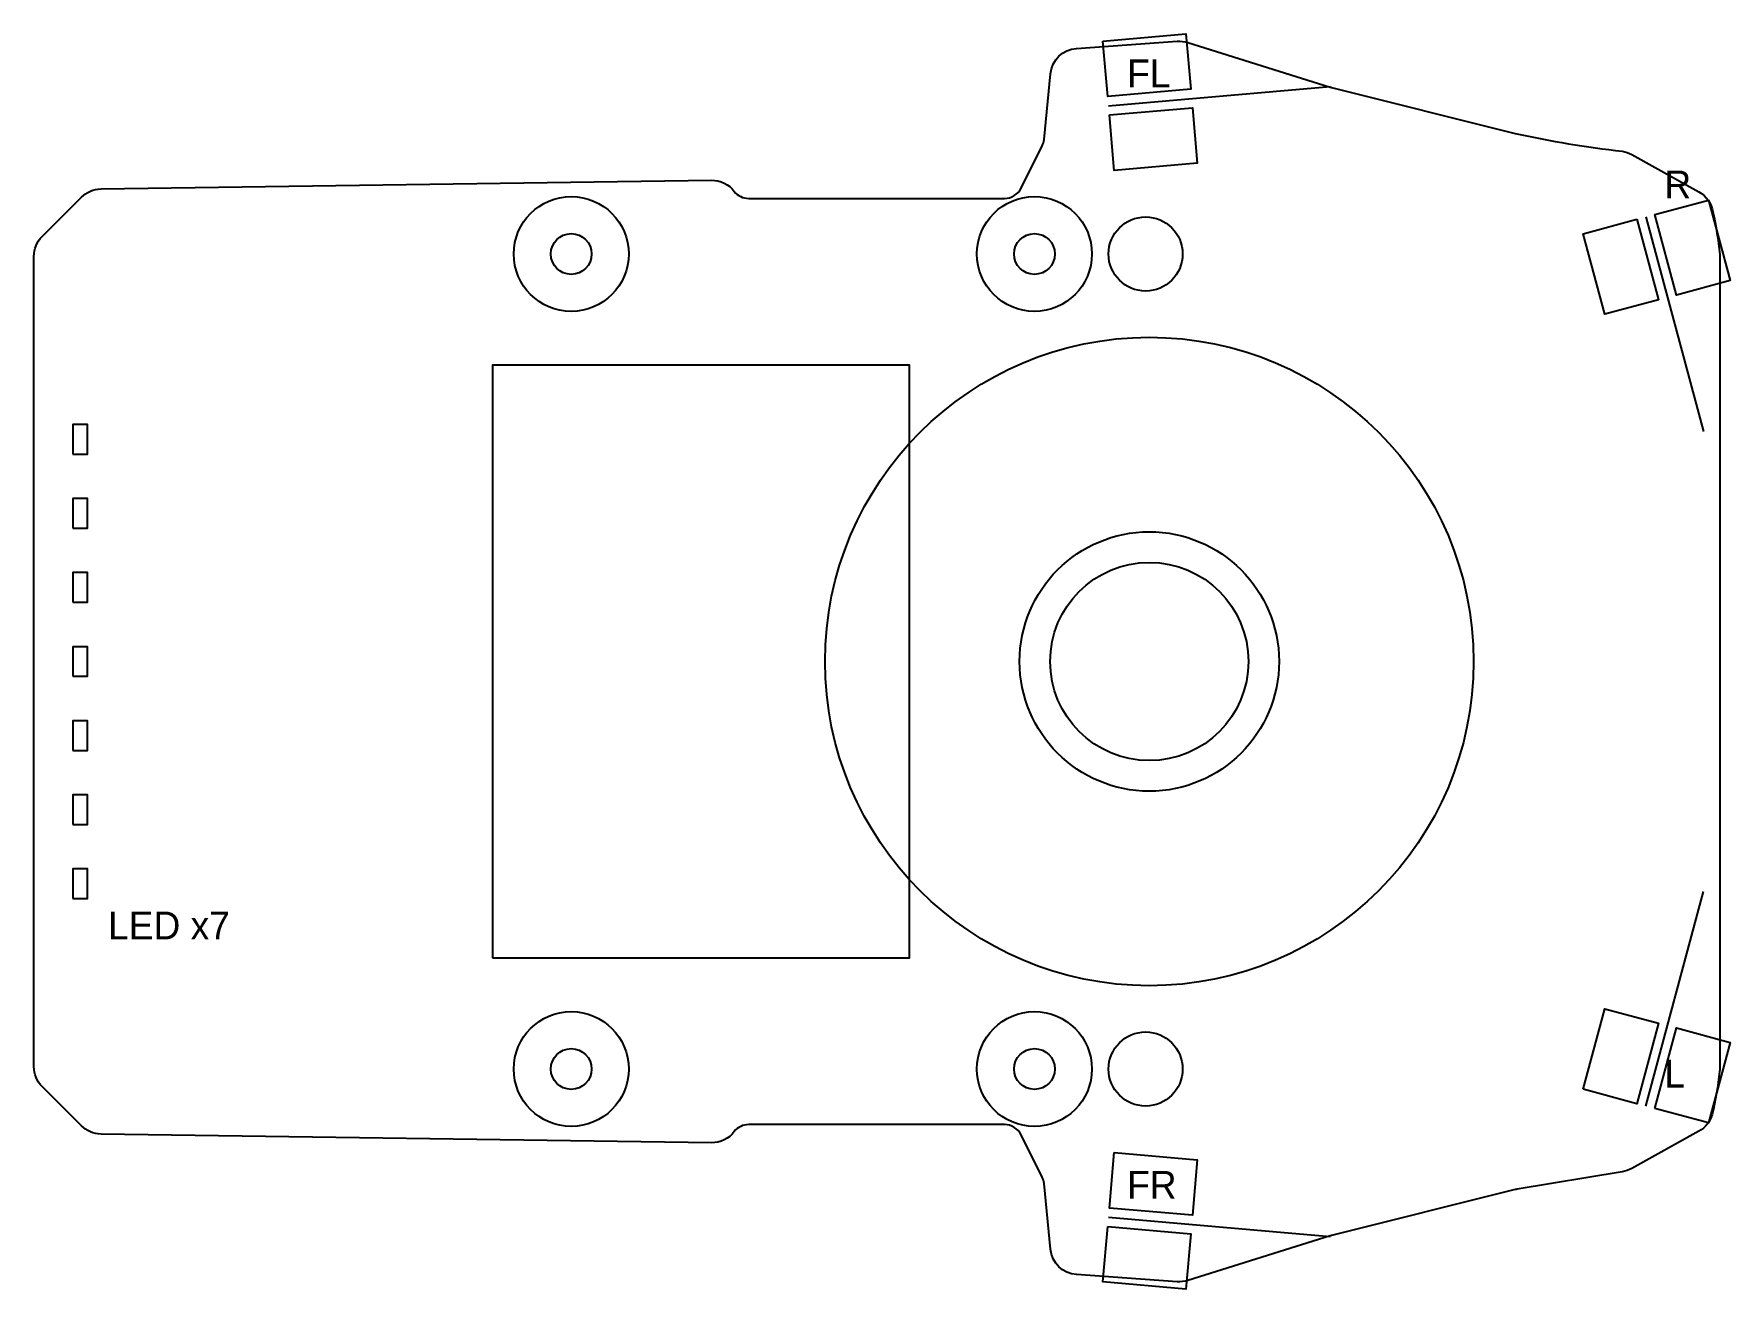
# Model space of a CAD drawing. Header units: millimetres. Extents: x -46 to 45.5, y -33.9 to 33.9.
import ezdxf

# ---------------------------------------------------------------- set-up
doc = ezdxf.new("R2010")
doc.units = ezdxf.units.MM
for name, color, linetype in [('HOLES', 1, 'Continuous'), ('OUTLINE', 7, 'Continuous'), ('REF', 8, 'Continuous')]:
    doc.layers.add(name, color=color, linetype=linetype)

msp = doc.modelspace()

# ---------------------------------------------------------------- linework, layer by layer
at = {"layer": 'HOLES'}
for centre in [(-17, 22), (8, 22), (-17, -22), (8, -22)]:
    msp.add_circle(centre, 1.1, dxfattribs=at)
at = {"layer": 'OUTLINE'}
msp.add_lwpolyline([(-46, -21.866), (-46, 21.866, -0.201364), (-45.552, 22.948), (-43.439, 25.061, -0.197606), (-42.379, 25.509), (-9.438, 25.979, -0.242354), (-8.201, 25.373, 0.227019), (-7.422, 25), (6.382, 25, 0.284079), (7.276, 25.553), (8.418, 27.835, 0.091247), (8.518, 28.183), (8.873, 31.731, -0.368585), (10.272, 33.091), (15.705, 33.479, -0.094439), (16.282, 33.412), (23.965, 31.011, 0.012066), (24.035, 30.991), (33.952, 28.512, 0.026552), (39.73, 27.545, -0.08496), (40.239, 27.367), (43.857, 25.357, -0.231221), (44.621, 24.274, -0.026903), (44.996, 21.979), (45, 21.886), (45, 21.866), (45, -21.866, -0.039058), (44.978, -22.133, -0.032506), (44.579, -24.457, -0.199257), (43.857, -25.357), (40.239, -27.367, -0.08496), (39.73, -27.545), (34.049, -28.492, 0.016638), (33.952, -28.512), (24.035, -30.991, 0.012066), (23.965, -31.011), (16.282, -33.412, -0.094439), (15.705, -33.479), (10.272, -33.091, -0.368585), (8.873, -31.731), (8.518, -28.183, 0.091247), (8.418, -27.835), (7.276, -25.553, 0.284079), (6.382, -25), (-7.422, -25, 0.227019), (-8.201, -25.373, -0.242354), (-9.438, -25.979), (-42.379, -25.509, -0.197606), (-43.439, -25.061), (-45.552, -22.948, -0.201364)], format="xyb", close=True, dxfattribs=at)
msp.add_circle((14.2, 0), 7, dxfattribs=at)
at = {"layer": 'REF'}
for p, q in [((12, 30), (23.954, 31.046)), ((41, 24), (44.106, 12.409)), ((41, -24), (44.106, -12.409)), ((12, -30), (23.954, -31.046))]:
    msp.add_line(p, q, dxfattribs=at)
for points in [[(11.695, 33.487), (16.178, 33.879), (16.439, 30.89), (11.956, 30.498)], [(12.044, 29.502), (16.526, 29.894), (16.788, 26.906), (12.305, 26.513)], [(44.381, 24.906), (45.545, 20.559), (42.648, 19.783), (41.483, 24.129)], [(40.517, 23.871), (41.682, 19.524), (38.784, 18.747), (37.619, 23.094)], [(-21.25, -16), (1.25, -16), (1.25, 16), (-21.25, 16)], [(-43.9, 11.2), (-43.1, 11.2), (-43.1, 12.8), (-43.9, 12.8)], [(-43.9, 7.2), (-43.1, 7.2), (-43.1, 8.8), (-43.9, 8.8)], [(-43.9, 3.2), (-43.1, 3.2), (-43.1, 4.8), (-43.9, 4.8)], [(-43.9, -0.8), (-43.1, -0.8), (-43.1, 0.8), (-43.9, 0.8)], [(-43.9, -4.8), (-43.1, -4.8), (-43.1, -3.2), (-43.9, -3.2)], [(-43.9, -8.8), (-43.1, -8.8), (-43.1, -7.2), (-43.9, -7.2)], [(-43.9, -12.8), (-43.1, -12.8), (-43.1, -11.2), (-43.9, -11.2)], [(37.619, -23.094), (38.784, -18.747), (41.682, -19.524), (40.517, -23.871)], [(41.483, -24.129), (42.648, -19.783), (45.545, -20.559), (44.381, -24.906)], [(12.305, -26.513), (16.788, -26.906), (16.526, -29.894), (12.044, -29.502)], [(11.956, -30.498), (16.439, -30.89), (16.178, -33.879), (11.695, -33.487)]]:
    msp.add_lwpolyline(points, close=True, dxfattribs=at)
for centre, radius in [((-17, 22), 3.1), ((8, 22), 3.1), ((14, 22), 2), ((14.2, 0), 17.5), ((14.2, 0), 5.35), ((-17, -22), 3.1), ((8, -22), 3.1), ((14, -22), 2)]:
    msp.add_circle(centre, radius, dxfattribs=at)

# ---------------------------------------------------------------- texts
for s, p in [('FL', (13, 31)), ('R', (42, 25)), ('LED x7', (-42, -15)), ('L', (42, -23)), ('FR', (13, -29))]:
    msp.add_text(s, height=1.5, dxfattribs=at).set_placement(p)

doc.saveas('drawing.dxf')
